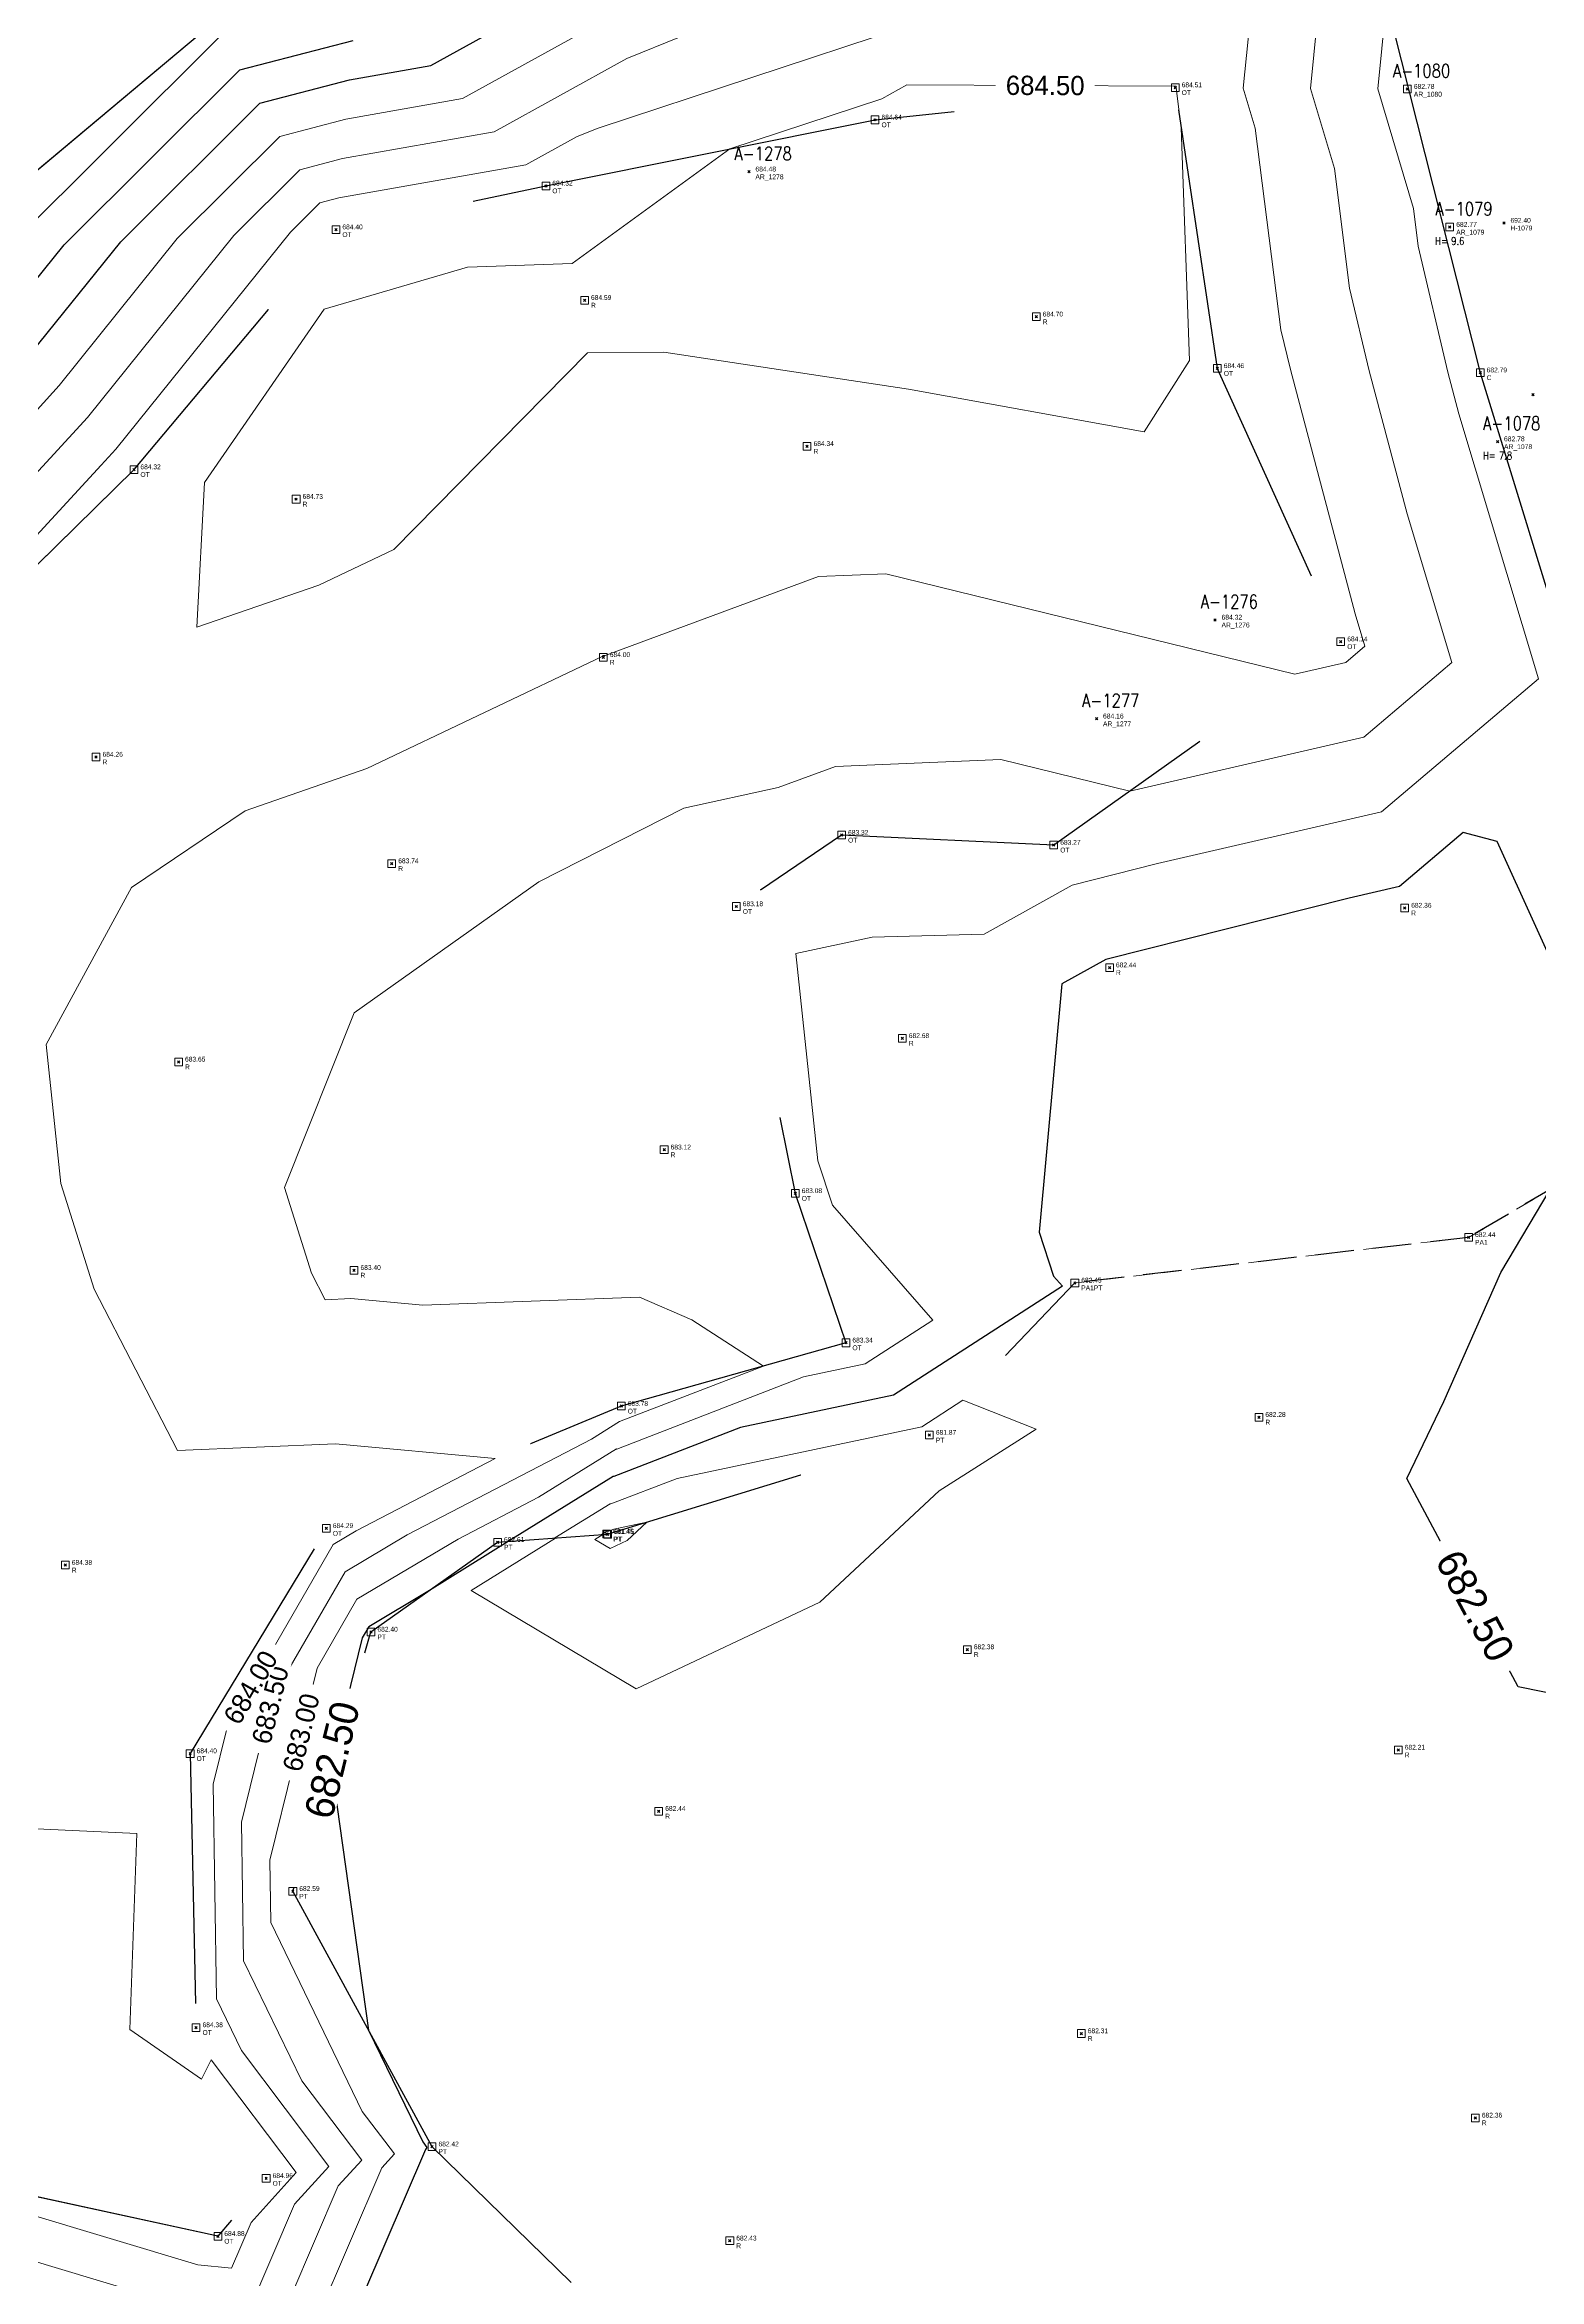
# Model space of a CAD drawing. Extents: x 350769 to 354978, y 6304672 to 6307963.
# Drawn here: x 352642.9 to 352681.7, y 6305841.6 to 6305899.6 of the extents above; entities that cross this region are included whole.
import ezdxf

# ---------------------------------------------------------------- set-up
doc = ezdxf.new("R2010")
doc.units = 0
doc.header["$PDMODE"] = 35
doc.header["$PDSIZE"] = 0.03
for name, pattern in [('CONTINUOS', [0]), ('DASHED', [19.05, 12.7, -6.35]), ('HIDDENX2', [0.75, 0.5, -0.25])]:
    doc.linetypes.add(name, pattern=pattern)
doc.layers.get('Defpoints').update_dxf_attribs({"linetype": 'CONTINUOUS'})
for name, color, linetype in [('02_Geo ext_Acotamiento', 7, 'CONTINUOUS'), ('02_Geo ext_Geometria', 2, 'CONTINUOUS'), ('1-ACOPIO', 252, 'HIDDENX2'), ('1-ARBOL H1', 7, 'CONTINUOUS'), ('1-ARBOL H2', 1, 'CONTINUOUS'), ('1-ARBOL H3', 241, 'CONTINUOUS'), ('1-ARBOL NOMBRE', 3, 'CONTINUOUS'), ('1-ARBOL PTO', 7, 'CONTINUOUS'), ('1-CERCO', 252, 'CERCO_LINE'), ('3-TALUD', 252, 'DASHED'), ('C-TINN', 5, 'CONTINUOUS'), ('C-TOPO-MAJR', 9, 'CONTINUOUS'), ('C-TOPO-MINR', 8, 'CONTINUOUS'), ('V-NODE-TEXT DIC 2012', 31, 'CONTINUOUS')]:
    doc.layers.add(name, color=color, linetype=linetype)
doc.layers.add('0_ASD_TOPOGRAFIA_ELEMENTOS', color=9, linetype='CONTINUOS', lineweight=5, true_color=0xbdbdbd)
doc.styles.add('ROMANS', font='romans.shx', dxfattribs={"width": 0.65})
doc.linetypes.add('CERCO_LINE', pattern='A,0.5,-0.2,[" X ",STANDARD,S=0.1,R=0,X=-0.1,Y=-0.05],-0.25', length=0.95)
doc.dimstyles.new('Principal', dxfattribs={"dimscale": 0, "dimtxt": 2, "dimasz": 2, "dimexe": 1, "dimexo": 1, "dimtad": 1, "dimrnd": 0.05, "dimzin": 1, "dimtxsty": 'ROMANS', "dimcen": 2.5, "dimclrt": 2, "dimaunit": 2, "dimadec": 0, "dimazin": 0, "dimtfac": 1, "dimtmove": 0, "dimatfit": 3, "dimfxl": 1, "dimfxlon": 1, "dimarcsym": 0})

# ---------------------------------------------------------------- blocks, each defined once
blk = doc.blocks.new('*D990')
at = {"layer": '02_Geo ext_Geometria', "color": 0, "lineweight": -2, "transparency": 16777216}
blk.add_line((352576.022, 6306008.91), (352574.44, 6306014.447), dxfattribs=at)
at = {"layer": '02_Geo ext_Geometria', "color": 0, "transparency": 16777216}
blk.add_solid([(352574.6, 6306014.493), (352574.28, 6306014.401), (352574.165, 6306015.409)], dxfattribs=at)
at = {"layer": 'Defpoints', "color": 0, "transparency": 16777216}
for p in [(352574.165, 6306015.409), (352689.665, 6305611.165)]:
    blk.add_point(p, dxfattribs=at)
at = {"layer": '02_Geo ext_Geometria', "color": 2, "transparency": 16777216, "insert": (352576.282, 6306011.306), "char_height": 1, "attachment_point": 5, "rotation": 285.94554, "style": 'ROMANS'}
blk.add_mtext('R420,40', dxfattribs=at)
blk = doc.blocks.new('*D1163')
at = {"layer": '02_Geo ext_Acotamiento', "color": 0, "lineweight": -2, "transparency": 16777216}
blk.add_line((352570.503, 6306007.292), (352568.844, 6306012.806), dxfattribs=at)
at = {"layer": '02_Geo ext_Acotamiento', "color": 0, "transparency": 16777216}
blk.add_solid([(352569.004, 6306012.854), (352568.685, 6306012.758), (352568.556, 6306013.764)], dxfattribs=at)
at = {"layer": 'Defpoints', "color": 0, "transparency": 16777216}
for p in [(352568.556, 6306013.764), (352689.665, 6305611.165)]:
    blk.add_point(p, dxfattribs=at)
at = {"layer": '02_Geo ext_Acotamiento', "color": 2, "transparency": 16777216, "insert": (352570.729, 6306009.69), "char_height": 1, "attachment_point": 5, "rotation": 286.7422, "style": 'ROMANS'}
blk.add_mtext('R420,40', dxfattribs=at)
blk = doc.blocks.new('*D1284')
at = {"layer": '02_Geo ext_Acotamiento', "color": 0, "lineweight": -2, "transparency": 16777216}
blk.add_line((352572.304, 6306010.521), (352570.703, 6306016.052), dxfattribs=at)
at = {"layer": '02_Geo ext_Acotamiento', "color": 0, "transparency": 16777216}
blk.add_solid([(352570.863, 6306016.098), (352570.543, 6306016.005), (352570.425, 6306017.012)], dxfattribs=at)
at = {"layer": 'Defpoints', "color": 0, "transparency": 16777216}
for p in [(352570.425, 6306017.012), (352668.732, 6305677.436)]:
    blk.add_point(p, dxfattribs=at)
at = {"layer": '02_Geo ext_Acotamiento', "color": 2, "transparency": 16777216, "insert": (352572.556, 6306012.917), "char_height": 1, "attachment_point": 5, "rotation": 286.1456, "style": 'ROMANS'}
blk.add_mtext('R353,50', dxfattribs=at)
blk = doc.blocks.new('*D1285')
at = {"layer": '02_Geo ext_Acotamiento', "color": 0, "lineweight": -2, "transparency": 16777216}
blk.add_line((352571.708, 6306017.61), (352570.121, 6306023.145), dxfattribs=at)
at = {"layer": '02_Geo ext_Acotamiento', "color": 0, "transparency": 16777216}
blk.add_solid([(352570.282, 6306023.191), (352569.961, 6306023.099), (352569.846, 6306024.106)], dxfattribs=at)
at = {"layer": 'Defpoints', "color": 0, "transparency": 16777216}
for p in [(352569.846, 6306024.106), (352673.986, 6305660.762)]:
    blk.add_point(p, dxfattribs=at)
at = {"layer": '02_Geo ext_Acotamiento', "color": 2, "transparency": 16777216, "insert": (352571.966, 6306020.005), "char_height": 1, "attachment_point": 5, "rotation": 285.99318, "style": 'ROMANS'}
blk.add_mtext('R377,95', dxfattribs=at)
blk = doc.blocks.new('TOPOGRAFIA')
at = {"layer": '1-ACOPIO', "color": 9, "lineweight": 0, "true_color": 0xbdbdbd, "flags": 128}
for points in [[(390646.8, 6302814.043), (390653.024, 6302814.125), (390661.283, 6302814.556), (390671.119, 6302815.911), (390678.704, 6302817.28), (390688.118, 6302817.667), (390697.609, 6302818.661), (390705.919, 6302820.96), (390713.359, 6302822.501), (390721.44, 6302820.57), (390728.662, 6302824.421), (390729.929, 6302829.771), (390728.651, 6302837.187), (390726.657, 6302845.27), (390726.075, 6302852.546), (390724.525, 6302859.662), (390722.539, 6302867.959), (390722.836, 6302875.609), (390723.234, 6302884.428), (390720.56, 6302888.512), (390715.82, 6302889.033), (390708.794, 6302885.607), (390700.639, 6302881.948), (390694.248, 6302875.532), (390686.179, 6302872.353), (390679.88, 6302868.652)], [(390679.88, 6302868.652), (390669.662, 6302867.471)]]:
    blk.add_lwpolyline(points, dxfattribs=at)
at = {"layer": '1-ARBOL H1', "color": 9, "lineweight": 0, "true_color": 0xbdbdbd}
for p in [(390679.39, 6302894.867), (390680.63, 6302889.302)]:
    blk.add_point(p, dxfattribs=at)
at = {"layer": '1-ARBOL PTO', "color": 9, "lineweight": 0, "true_color": 0xbdbdbd}
for p in [(390678.29, 6302898.448), (390661.207, 6302896.304), (390679.39, 6302894.867), (390680.63, 6302889.302), (390673.301, 6302884.674), (390670.225, 6302882.109)]:
    blk.add_point(p, dxfattribs=at)
at = {"layer": '1-CERCO', "color": 9, "lineweight": 0, "true_color": 0xbdbdbd, "flags": 128}
blk.add_lwpolyline([(390675.467, 6302909.756), (390680.181, 6302891.09), (390682.676, 6302882.959), (390684.716, 6302881.871), (390694.048, 6302885.831), (390707.416, 6302891.982), (390715.813, 6302896.045), (390722.648, 6302899.156), (390726.06, 6302900.082)], dxfattribs=at)
at = {"layer": '3-TALUD', "color": 9, "lineweight": 0, "true_color": 0xbdbdbd, "flags": 128}
for points in [[(390619.019, 6302867.687), (390617.159, 6302872.554), (390621.57, 6302874.987), (390625.696, 6302880.613), (390631.946, 6302884.852), (390636.138, 6302889.8), (390640.205, 6302894.225), (390647.27, 6302900.145), (390651.055, 6302901.045)], [(390627.037, 6302851.143), (390625.754, 6302858.486), (390624.948, 6302862.01), (390626.71, 6302867.759), (390629.08, 6302873.124), (390633.951, 6302876.82), (390639.478, 6302882.903), (390645.251, 6302888.576), (390650.491, 6302894.802), (390655.937, 6302895.937), (390664.479, 6302897.651), (390672.267, 6302898.488), (390673.359, 6302891.201), (390676.563, 6302884.111), (390669.116, 6302878.832), (390663.612, 6302879.09), (390660.879, 6302877.238), (390662.409, 6302869.793)], [(390662.409, 6302869.793), (390663.724, 6302865.916), (390657.894, 6302864.273), (390650.243, 6302861.101), (390646.708, 6302855.258), (390646.862, 6302848.148), (390648.68, 6302844.234), (390647.427, 6302842.732), (390639.972, 6302844.353), (390632.835, 6302846.683), (390627.037, 6302851.143)], [(390625.534, 6302842.289), (390626.847, 6302840.736), (390632.99, 6302839.228), (390637.176, 6302837.967), (390642.76, 6302836.085), (390650.671, 6302835.095), (390657.631, 6302837.756), (390657.157, 6302840.983), (390652.984, 6302845.056), (390649.372, 6302851.684), (390651.4, 6302858.413), (390654.685, 6302860.741), (390657.538, 6302860.949), (390665.889, 6302863.521), (390669.662, 6302867.471)]]:
    blk.add_lwpolyline(points, dxfattribs=at)
at = {"layer": 'C-TINN', "color": 9, "linetype": 'Continuous', "lineweight": 0, "true_color": 0xbdbdbd}
for points, elevation in [([(390672.167, 6302898.388), (390672.167, 6302898.588), (390672.367, 6302898.588), (390672.367, 6302898.388), (390672.167, 6302898.388)], 684.506), ([(390678.19, 6302898.348), (390678.19, 6302898.548), (390678.39, 6302898.548), (390678.39, 6302898.348), (390678.19, 6302898.348)], 682.78), ([(390664.379, 6302897.551), (390664.379, 6302897.751), (390664.579, 6302897.751), (390664.579, 6302897.551), (390664.379, 6302897.551)], 684.645), ([(390655.837, 6302895.837), (390655.837, 6302896.037), (390656.037, 6302896.037), (390656.037, 6302895.837), (390655.837, 6302895.837)], 684.316), ([(390650.391, 6302894.702), (390650.391, 6302894.902), (390650.591, 6302894.902), (390650.591, 6302894.702), (390650.391, 6302894.702)], 684.402), ([(390679.29, 6302894.767), (390679.29, 6302894.967), (390679.49, 6302894.967), (390679.49, 6302894.767), (390679.29, 6302894.767)], 682.77), ([(390656.842, 6302892.87), (390656.842, 6302893.07), (390657.042, 6302893.07), (390657.042, 6302892.87), (390656.842, 6302892.87)], 684.587), ([(390668.562, 6302892.44), (390668.562, 6302892.64), (390668.762, 6302892.64), (390668.762, 6302892.44), (390668.562, 6302892.44)], 684.698), ([(390673.259, 6302891.101), (390673.259, 6302891.301), (390673.459, 6302891.301), (390673.459, 6302891.101), (390673.259, 6302891.101)], 684.464), ([(390680.081, 6302890.99), (390680.081, 6302891.19), (390680.281, 6302891.19), (390680.281, 6302890.99), (390680.081, 6302890.99)], 682.794), ([(390662.615, 6302889.08), (390662.615, 6302889.28), (390662.815, 6302889.28), (390662.815, 6302889.08), (390662.615, 6302889.08)], 684.343), ([(390645.151, 6302888.476), (390645.151, 6302888.676), (390645.351, 6302888.676), (390645.351, 6302888.476), (390645.151, 6302888.476)], 684.32), ([(390649.358, 6302887.708), (390649.358, 6302887.908), (390649.558, 6302887.908), (390649.558, 6302887.708), (390649.358, 6302887.708)], 684.734), ([(390676.463, 6302884.011), (390676.463, 6302884.211), (390676.663, 6302884.211), (390676.663, 6302884.011), (390676.463, 6302884.011)], 684.139), ([(390657.329, 6302883.604), (390657.329, 6302883.804), (390657.529, 6302883.804), (390657.529, 6302883.604), (390657.329, 6302883.604)], 683.997), ([(390644.167, 6302881.018), (390644.167, 6302881.218), (390644.367, 6302881.218), (390644.367, 6302881.018), (390644.167, 6302881.018)], 684.263), ([(390663.512, 6302878.99), (390663.512, 6302879.19), (390663.712, 6302879.19), (390663.712, 6302878.99), (390663.512, 6302878.99)], 683.319), ([(390669.016, 6302878.732), (390669.016, 6302878.932), (390669.216, 6302878.932), (390669.216, 6302878.732), (390669.016, 6302878.732)], 683.27), ([(390651.84, 6302878.252), (390651.84, 6302878.452), (390652.04, 6302878.452), (390652.04, 6302878.252), (390651.84, 6302878.252)], 683.741), ([(390660.779, 6302877.138), (390660.779, 6302877.338), (390660.979, 6302877.338), (390660.979, 6302877.138), (390660.779, 6302877.138)], 683.176), ([(390678.122, 6302877.099), (390678.122, 6302877.299), (390678.322, 6302877.299), (390678.322, 6302877.099), (390678.122, 6302877.099)], 682.355), ([(390670.462, 6302875.551), (390670.462, 6302875.751), (390670.662, 6302875.751), (390670.662, 6302875.551), (390670.462, 6302875.551)], 682.445), ([(390665.088, 6302873.717), (390665.088, 6302873.917), (390665.288, 6302873.917), (390665.288, 6302873.717), (390665.088, 6302873.717)], 682.684), ([(390646.308, 6302873.106), (390646.308, 6302873.306), (390646.508, 6302873.306), (390646.508, 6302873.106), (390646.308, 6302873.106)], 683.649), ([(390658.907, 6302870.825), (390658.907, 6302871.025), (390659.107, 6302871.025), (390659.107, 6302870.825), (390658.907, 6302870.825)], 683.117), ([(390662.309, 6302869.693), (390662.309, 6302869.893), (390662.509, 6302869.893), (390662.509, 6302869.693), (390662.309, 6302869.693)], 683.084), ([(390679.78, 6302868.552), (390679.78, 6302868.752), (390679.98, 6302868.752), (390679.98, 6302868.552), (390679.78, 6302868.552)], 682.441), ([(390650.86, 6302867.7), (390650.86, 6302867.9), (390651.06, 6302867.9), (390651.06, 6302867.7), (390650.86, 6302867.7)], 683.402), ([(390669.562, 6302867.371), (390669.562, 6302867.571), (390669.762, 6302867.571), (390669.762, 6302867.371), (390669.562, 6302867.371)], 682.452), ([(390663.624, 6302865.816), (390663.624, 6302866.016), (390663.824, 6302866.016), (390663.824, 6302865.816), (390663.624, 6302865.816)], 683.336), ([(390657.794, 6302864.173), (390657.794, 6302864.373), (390657.994, 6302864.373), (390657.994, 6302864.173), (390657.794, 6302864.173)], 683.783), ([(390674.338, 6302863.886), (390674.338, 6302864.086), (390674.538, 6302864.086), (390674.538, 6302863.886), (390674.338, 6302863.886)], 682.28), ([(390665.789, 6302863.421), (390665.789, 6302863.621), (390665.989, 6302863.621), (390665.989, 6302863.421), (390665.789, 6302863.421)], 681.866), ([(390650.143, 6302861.001), (390650.143, 6302861.201), (390650.343, 6302861.201), (390650.343, 6302861.001), (390650.143, 6302861.001)], 684.291), ([(390657.414, 6302860.856), (390657.414, 6302861.056), (390657.614, 6302861.056), (390657.614, 6302860.856), (390657.414, 6302860.856)], 681.447), ([(390657.438, 6302860.849), (390657.438, 6302861.049), (390657.638, 6302861.049), (390657.638, 6302860.849), (390657.438, 6302860.849)], 681.449), ([(390654.585, 6302860.641), (390654.585, 6302860.841), (390654.785, 6302860.841), (390654.785, 6302860.641), (390654.585, 6302860.641)], 682.612), ([(390643.369, 6302860.047), (390643.369, 6302860.247), (390643.569, 6302860.247), (390643.569, 6302860.047), (390643.369, 6302860.047)], 684.38), ([(390651.3, 6302858.313), (390651.3, 6302858.513), (390651.5, 6302858.513), (390651.5, 6302858.313), (390651.3, 6302858.313)], 682.404), ([(390666.775, 6302857.857), (390666.775, 6302858.057), (390666.975, 6302858.057), (390666.975, 6302857.857), (390666.775, 6302857.857)], 682.383), ([(390646.608, 6302855.158), (390646.608, 6302855.358), (390646.808, 6302855.358), (390646.808, 6302855.158), (390646.608, 6302855.158)], 684.404), ([(390677.955, 6302855.251), (390677.955, 6302855.451), (390678.155, 6302855.451), (390678.155, 6302855.251), (390677.955, 6302855.251)], 682.206), ([(390658.767, 6302853.662), (390658.767, 6302853.862), (390658.967, 6302853.862), (390658.967, 6302853.662), (390658.767, 6302853.662)], 682.435), ([(390649.272, 6302851.584), (390649.272, 6302851.784), (390649.472, 6302851.784), (390649.472, 6302851.584), (390649.272, 6302851.584)], 682.592), ([(390646.762, 6302848.048), (390646.762, 6302848.248), (390646.962, 6302848.248), (390646.962, 6302848.048), (390646.762, 6302848.048)], 684.375), ([(390669.731, 6302847.893), (390669.731, 6302848.093), (390669.931, 6302848.093), (390669.931, 6302847.893), (390669.731, 6302847.893)], 682.313), ([(390679.956, 6302845.704), (390679.956, 6302845.904), (390680.156, 6302845.904), (390680.156, 6302845.704), (390679.956, 6302845.704)], 682.355), ([(390652.884, 6302844.956), (390652.884, 6302845.156), (390653.084, 6302845.156), (390653.084, 6302844.956), (390652.884, 6302844.956)], 682.423), ([(390648.58, 6302844.134), (390648.58, 6302844.334), (390648.78, 6302844.334), (390648.78, 6302844.134), (390648.58, 6302844.134)], 684.961), ([(390647.327, 6302842.632), (390647.327, 6302842.832), (390647.527, 6302842.832), (390647.527, 6302842.632), (390647.327, 6302842.632)], 684.881), ([(390660.61, 6302842.514), (390660.61, 6302842.714), (390660.81, 6302842.714), (390660.81, 6302842.514), (390660.61, 6302842.514)], 682.433)]:
    blk.add_lwpolyline(points, dxfattribs=dict(at, elevation=elevation))
for p in [(390672.267, 6302898.488, 684.506), (390678.29, 6302898.448, 682.78), (390664.479, 6302897.651, 684.645), (390655.937, 6302895.937, 684.316), (390650.491, 6302894.802, 684.402), (390679.39, 6302894.867, 682.77), (390656.942, 6302892.97, 684.587), (390668.662, 6302892.54, 684.698), (390673.359, 6302891.201, 684.464), (390680.181, 6302891.09, 682.794), (390662.715, 6302889.18, 684.343), (390645.251, 6302888.576, 684.32), (390649.458, 6302887.808, 684.734), (390676.563, 6302884.111, 684.139), (390657.429, 6302883.704, 683.997), (390644.267, 6302881.118, 684.263), (390663.612, 6302879.09, 683.319), (390651.94, 6302878.352, 683.741), (390669.116, 6302878.832, 683.27), (390660.879, 6302877.238, 683.176), (390678.222, 6302877.199, 682.355), (390670.562, 6302875.651, 682.445), (390665.188, 6302873.817, 682.684), (390646.408, 6302873.206, 683.649), (390659.007, 6302870.925, 683.117), (390662.409, 6302869.793, 683.084), (390679.88, 6302868.652, 682.441), (390650.96, 6302867.8, 683.402), (390669.662, 6302867.471, 682.452), (390663.724, 6302865.916, 683.336), (390657.894, 6302864.273, 683.783), (390674.438, 6302863.986, 682.28), (390665.889, 6302863.521, 681.866), (390650.243, 6302861.101, 684.291), (390657.514, 6302860.956, 681.447), (390657.538, 6302860.949, 681.449), (390654.685, 6302860.741, 682.612), (390643.469, 6302860.147, 684.38), (390651.4, 6302858.413, 682.404), (390666.875, 6302857.957, 682.383), (390646.708, 6302855.258, 684.404), (390678.055, 6302855.351, 682.206), (390658.867, 6302853.762, 682.435), (390649.372, 6302851.684, 682.592), (390646.862, 6302848.148, 684.375), (390669.831, 6302847.993, 682.313), (390680.056, 6302845.804, 682.355), (390652.984, 6302845.056, 682.423), (390648.68, 6302844.234, 684.961), (390647.427, 6302842.732, 684.881), (390660.71, 6302842.614, 682.433)]:
    blk.add_point(p, dxfattribs=at)
at = {"layer": 'C-TOPO-MAJR', "color": 9, "linetype": 'Continuous', "lineweight": -3, "true_color": 0xbdbdbd, "elevation": 682.5}
for points in [[(390686.756, 6302855.852), (390681.167, 6302856.992), (390678.277, 6302862.392), (390679.236, 6302864.392), (390680.716, 6302867.742), (390681.992, 6302869.893)], [(390682.626, 6302874.517), (390680.618, 6302878.923), (390679.734, 6302879.155), (390678.087, 6302877.761), (390676.779, 6302877.458), (390670.466, 6302875.863), (390669.325, 6302875.229), (390668.736, 6302868.784), (390669.111, 6302867.647), (390669.34, 6302867.387), (390664.955, 6302864.554), (390660.983, 6302863.715), (390657.698, 6302862.446), (390657.685, 6302862.451), (390654.957, 6302860.762), (390654.96, 6302860.761), (390652.916, 6302859.487), (390651.341, 6302858.55), (390651.175, 6302858.262), (390650.364, 6302854.977), (390651.338, 6302848.076), (390652.743, 6302845.178), (390652.853, 6302845.031), (390652.81, 6302844.983), (390649.626, 6302837.556)], [(390642.567, 6302891.58), (390644.908, 6302894.489), (390648.513, 6302898.083), (390650.842, 6302898.69), (390652.95, 6302899.062), (390660.603, 6302903.292)]]:
    blk.add_lwpolyline(points, dxfattribs=at)
at = {"layer": 'C-TOPO-MINR', "color": 9, "linetype": 'Continuous', "lineweight": -3, "true_color": 0xbdbdbd}
for points, elevation in [([(390632.945, 6302841.395), (390628.871, 6302842.746), (390626.906, 6302843.115), (390625.833, 6302844.052), (390622.878, 6302847.699), (390620.928, 6302851.431), (390620.723, 6302853.322), (390619.257, 6302858.28), (390619.025, 6302859.156), (390620.435, 6302866.332), (390620.837, 6302867.704), (390623.308, 6302872.543), (390624.097, 6302874.36), (390626.926, 6302877.89), (390628.537, 6302879.307), (390632.553, 6302882.422), (390634.556, 6302884.177), (390637.283, 6302887.436), (390639.096, 6302889.403), (390641.83, 6302892.406), (390643.44, 6302894.406), (390647.993, 6302898.946), (390650.935, 6302899.712)], 682), ([(390632.965, 6302840.414), (390628.136, 6302842.016), (390625.807, 6302842.453), (390625.593, 6302842.639), (390622.049, 6302847.013), (390619.71, 6302851.488), (390619.633, 6302852.203), (390617.849, 6302858.236), (390617.766, 6302858.549), (390619.476, 6302867.25), (390619.605, 6302867.692), (390622.595, 6302873.546), (390623.06, 6302874.617), (390626.478, 6302878.883), (390627.502, 6302879.783), (390632.285, 6302883.493), (390633.405, 6302884.474), (390636.769, 6302888.496), (390637.77, 6302889.581), (390641.093, 6302893.231), (390641.972, 6302894.324), (390647.473, 6302899.809)], 681.5)]:
    blk.add_lwpolyline(points, dxfattribs=dict(at, elevation=elevation))
at = {"layer": 'C-TOPO-MINR', "color": 9, "linetype": 'Continuous', "lineweight": 0, "true_color": 0xbdbdbd}
for points, elevation in [([(390681.694, 6302883.144), (390679.627, 6302890.021), (390679.339, 6302891.104), (390678.571, 6302894.369), (390678.446, 6302895.347), (390677.522, 6302898.453), (390678.146, 6302904.744)], 683), ([(390659.318, 6302901.267), (390653.772, 6302898.202), (390650.75, 6302897.668), (390649.033, 6302897.221), (390646.375, 6302894.571), (390643.305, 6302890.755), (390641.749, 6302889.046)], 683), ([(390649.164, 6302838.643), (390651.68, 6302844.51), (390652.006, 6302844.869), (390651.174, 6302845.97), (390648.798, 6302850.875), (390648.772, 6302852.489), (390650.002, 6302857.473), (390651.035, 6302859.262), (390653.658, 6302860.824), (390655.748, 6302861.911), (390657.767, 6302863.161), (390657.775, 6302863.158), (390662.623, 6302865.032), (390664.219, 6302865.369), (390665.981, 6302866.507), (390663.373, 6302869.484), (390662.993, 6302870.638), (390662.42, 6302876.014), (390664.404, 6302876.441), (390667.306, 6302876.521), (390669.589, 6302877.791), (390671.803, 6302878.35), (390677.622, 6302879.698), (390681.694, 6302883.144)], 683), ([(390679.442, 6302883.569), (390678.282, 6302887.427), (390677.297, 6302891.137), (390676.791, 6302893.287), (390676.395, 6302896.39), (390675.778, 6302898.465), (390676.194, 6302902.667)], 683.5), ([(390659.452, 6302899.815), (390658.034, 6302899.242), (390654.595, 6302897.341), (390650.658, 6302896.646), (390649.553, 6302896.358), (390647.843, 6302894.653), (390644.042, 6302889.93), (390643.076, 6302888.868), (390638.823, 6302884.256)], 683.5), ([(390648.702, 6302839.73), (390650.549, 6302844.038), (390651.158, 6302844.707), (390649.606, 6302846.762), (390648.094, 6302849.883), (390648.037, 6302853.475), (390648.829, 6302856.684), (390650.728, 6302859.974), (390652.336, 6302860.931), (390657.118, 6302863.419), (390657.848, 6302863.871), (390657.851, 6302863.87), (390661.585, 6302865.313), (390659.722, 6302866.508), (390658.367, 6302867.1), (390652.744, 6302866.893), (390650.881, 6302867.062), (390650.209, 6302867.033), (390649.855, 6302867.719), (390649.154, 6302869.945), (390650.967, 6302874.476), (390655.753, 6302877.877), (390659.517, 6302879.79), (390661.961, 6302880.322), (390663.453, 6302880.873), (390667.744, 6302881.05), (390671.087, 6302880.229), (390677.157, 6302881.635), (390679.442, 6302883.569)], 683.5), ([(390677.189, 6302883.993), (390676.937, 6302884.832), (390675.254, 6302891.17), (390675.011, 6302892.205), (390674.343, 6302897.433), (390674.033, 6302898.476), (390674.242, 6302900.59)], 684), ([(390665.269, 6302900.062), (390657.298, 6302897.439), (390656.749, 6302897.217), (390655.417, 6302896.481), (390650.565, 6302895.624), (390650.073, 6302895.496), (390649.311, 6302894.736), (390644.779, 6302889.104), (390644.402, 6302888.69), (390639.336, 6302883.196)], 684), ([(390640.521, 6302842.726), (390646.222, 6302841.016)], 684), ([(390648.241, 6302840.817), (390649.419, 6302843.565), (390650.31, 6302844.545), (390648.038, 6302847.554), (390647.39, 6302848.892), (390647.302, 6302854.461), (390647.656, 6302855.895), (390650.421, 6302860.686), (390651.013, 6302861.039), (390654.626, 6302862.918), (390650.478, 6302863.294), (390646.38, 6302863.121), (390644.22, 6302867.308), (390643.355, 6302870.051), (390642.972, 6302873.657), (390645.184, 6302877.729), (390648.133, 6302879.724), (390651.293, 6302880.818), (390657.397, 6302883.721), (390657.427, 6302883.751), (390657.475, 6302883.751), (390663.015, 6302885.8), (390664.761, 6302885.872), (390675.372, 6302883.267), (390676.692, 6302883.572), (390677.189, 6302883.993)], 684), ([(390664.657, 6302898.193), (390660.714, 6302896.896), (390656.619, 6302893.923), (390653.908, 6302893.832), (390650.186, 6302892.738), (390647.08, 6302888.242), (390646.879, 6302884.484), (390650.043, 6302885.58), (390651.989, 6302886.505), (390657.014, 6302891.604), (390659, 6302891.619), (390665.345, 6302890.666), (390671.461, 6302889.554), (390672.636, 6302891.407), (390672.423, 6302897.447), (390672.292, 6302898.475), (390672.288, 6302898.488), (390672.29, 6302898.513), (390672.287, 6302898.521), (390672.278, 6302898.526), (390665.301, 6302898.556), (390664.657, 6302898.193)], 684.5), ([(390640.078, 6302844.038), (390646.906, 6302841.99), (390647.779, 6302841.904), (390648.288, 6302843.092), (390649.462, 6302844.383), (390647.25, 6302847.313), (390647.002, 6302846.81), (390645.147, 6302848.1), (390645.321, 6302853.18), (390640.492, 6302853.405)], 684.5), ([(390666.145, 6302862.079), (390668.656, 6302863.672), (390666.752, 6302864.424), (390665.692, 6302863.739), (390659.344, 6302862.399), (390657.622, 6302861.734), (390657.604, 6302861.741), (390656.171, 6302860.854), (390656.186, 6302860.85), (390653.997, 6302859.486), (390658.281, 6302856.933), (390663.046, 6302859.184), (390666.145, 6302862.079)], 682), ([(390657.607, 6302860.577), (390658.048, 6302860.786), (390658.559, 6302861.264), (390657.705, 6302861.083), (390657.546, 6302861.022), (390657.523, 6302861.031), (390657.385, 6302860.946), (390657.413, 6302860.94), (390657.21, 6302860.814), (390657.607, 6302860.577)], 681.5)]:
    blk.add_lwpolyline(points, dxfattribs=dict(at, elevation=elevation))
at = {"layer": 'V-NODE-TEXT DIC 2012', "color": 9, "lineweight": 0, "true_color": 0xbdbdbd}
for p in [(390672.267, 6302898.488), (390678.29, 6302898.448), (390664.479, 6302897.651), (390661.207, 6302896.304), (390655.937, 6302895.937), (390650.491, 6302894.802), (390679.39, 6302894.867), (390680.798, 6302894.973), (390656.942, 6302892.97), (390668.662, 6302892.54), (390673.359, 6302891.201), (390680.181, 6302891.09), (390681.546, 6302890.517), (390680.63, 6302889.302), (390662.715, 6302889.18), (390645.251, 6302888.576), (390649.458, 6302887.808), (390673.301, 6302884.674), (390676.563, 6302884.111), (390657.429, 6302883.704), (390670.225, 6302882.109), (390644.267, 6302881.118), (390663.612, 6302879.09), (390651.94, 6302878.352), (390669.116, 6302878.832), (390660.879, 6302877.238), (390678.222, 6302877.199), (390670.562, 6302875.651), (390665.188, 6302873.817), (390646.408, 6302873.206), (390659.007, 6302870.925), (390662.409, 6302869.793), (390679.88, 6302868.652), (390650.96, 6302867.8), (390669.662, 6302867.471), (390663.724, 6302865.916), (390657.894, 6302864.273), (390674.438, 6302863.986), (390665.889, 6302863.521), (390650.243, 6302861.101), (390657.514, 6302860.956), (390657.538, 6302860.949), (390654.685, 6302860.741), (390643.469, 6302860.147), (390651.4, 6302858.413), (390666.875, 6302857.957), (390646.708, 6302855.258), (390678.055, 6302855.351), (390658.867, 6302853.762), (390649.372, 6302851.684), (390646.862, 6302848.148), (390669.831, 6302847.993), (390680.056, 6302845.804), (390652.984, 6302845.056), (390648.68, 6302844.234), (390647.427, 6302842.732), (390660.71, 6302842.614)]:
    blk.add_point(p, dxfattribs=at)
at = {"layer": '1-ARBOL H2', "color": 9, "lineweight": 0, "true_color": 0xbdbdbd, "style": 'ROMANS', "width": 0.8}
for p in [(390679.013, 6302894.405), (390680.253, 6302888.84)]:
    blk.add_text('H=', height=0.2, dxfattribs=at).set_placement(p)
at = {"layer": '1-ARBOL H3', "color": 9, "lineweight": 0, "true_color": 0xbdbdbd, "style": 'ROMANS', "width": 0.8}
for s, p in [('9.6', (390679.426, 6302894.405)), ('7.8', (390680.666, 6302888.84))]:
    blk.add_text(s, height=0.2, dxfattribs=at).set_placement(p)
at = {"layer": '1-ARBOL NOMBRE', "color": 9, "lineweight": 0, "true_color": 0xbdbdbd, "style": 'ROMANS', "width": 0.8}
for s, p in [('A-1080', (390677.913, 6302898.748)), ('A-1278', (390660.83, 6302896.604)), ('A-1079', (390679.013, 6302895.167)), ('A-1078', (390680.253, 6302889.602)), ('A-1276', (390672.924, 6302884.974)), ('A-1277', (390669.848, 6302882.409))]:
    blk.add_text(s, height=0.35, dxfattribs=at).set_placement(p)
at = {"layer": 'V-NODE-TEXT DIC 2012', "color": 9, "lineweight": 0, "true_color": 0xbdbdbd}
for s, height, p in [('684.51', 0.125, (390672.434, 6302898.496)), ('682.78', 0.127, (390678.457, 6302898.455)), ('OT', 0.125, (390672.434, 6302898.296)), ('AR_1080', 0.127, (390678.457, 6302898.253)), ('684.64', 0.125, (390664.646, 6302897.659)), ('OT', 0.125, (390664.646, 6302897.459)), ('AR_1278', 0.127, (390661.374, 6302896.109)), ('684.48', 0.127, (390661.374, 6302896.311)), ('684.32', 0.125, (390656.104, 6302895.945)), ('OT', 0.125, (390656.104, 6302895.745)), ('692.40', 0.125, (390680.965, 6302894.981)), ('684.40', 0.125, (390650.658, 6302894.81)), ('OT', 0.125, (390650.658, 6302894.61)), ('AR_1079', 0.127, (390679.557, 6302894.672)), ('682.77', 0.127, (390679.557, 6302894.874)), ('H-1079', 0.125, (390680.965, 6302894.781)), ('684.59', 0.125, (390657.109, 6302892.978)), ('R', 0.125, (390657.109, 6302892.778)), ('684.70', 0.125, (390668.829, 6302892.548)), ('R', 0.125, (390668.829, 6302892.348)), ('684.46', 0.125, (390673.526, 6302891.209)), ('OT', 0.125, (390673.526, 6302891.009)), ('682.79', 0.125, (390680.348, 6302891.098)), ('C', 0.125, (390680.348, 6302890.898)), ('684.34', 0.125, (390662.882, 6302889.188)), ('682.78', 0.127, (390680.797, 6302889.309)), ('684.32', 0.125, (390645.418, 6302888.584)), ('R', 0.125, (390662.882, 6302888.988)), ('AR_1078', 0.127, (390680.797, 6302889.107)), ('OT', 0.125, (390645.418, 6302888.384)), ('684.73', 0.125, (390649.625, 6302887.816)), ('R', 0.125, (390649.625, 6302887.616)), ('684.32', 0.127, (390673.468, 6302884.681)), ('AR_1276', 0.127, (390673.468, 6302884.479)), ('684.14', 0.125, (390676.73, 6302884.119)), ('684.00', 0.125, (390657.596, 6302883.712)), ('R', 0.125, (390657.596, 6302883.512)), ('OT', 0.125, (390676.73, 6302883.919)), ('AR_1277', 0.127, (390670.392, 6302881.914)), ('684.16', 0.127, (390670.392, 6302882.116)), ('684.26', 0.125, (390644.434, 6302881.126)), ('R', 0.125, (390644.434, 6302880.926)), ('683.32', 0.125, (390663.779, 6302879.098)), ('OT', 0.125, (390663.779, 6302878.898)), ('683.27', 0.125, (390669.283, 6302878.84)), ('683.74', 0.125, (390652.107, 6302878.36)), ('R', 0.125, (390652.107, 6302878.16)), ('OT', 0.125, (390669.283, 6302878.64)), ('683.18', 0.125, (390661.046, 6302877.246)), ('OT', 0.125, (390661.046, 6302877.046)), ('682.36', 0.125, (390678.389, 6302877.207)), ('R', 0.125, (390678.389, 6302877.007)), ('682.44', 0.125, (390670.729, 6302875.659)), ('R', 0.125, (390670.729, 6302875.459)), ('682.68', 0.125, (390665.355, 6302873.825)), ('R', 0.125, (390665.355, 6302873.625)), ('683.65', 0.125, (390646.575, 6302873.214)), ('R', 0.125, (390646.575, 6302873.014)), ('683.12', 0.125, (390659.174, 6302870.933)), ('R', 0.125, (390659.174, 6302870.733)), ('683.08', 0.125, (390662.576, 6302869.801)), ('OT', 0.125, (390662.576, 6302869.601)), ('682.44', 0.125, (390680.047, 6302868.66)), ('PA1', 0.125, (390680.047, 6302868.46)), ('683.40', 0.125, (390651.127, 6302867.808)), ('R', 0.125, (390651.127, 6302867.608)), ('682.45', 0.125, (390669.829, 6302867.479)), ('PA1PT', 0.125, (390669.829, 6302867.279)), ('683.34', 0.125, (390663.891, 6302865.924)), ('OT', 0.125, (390663.891, 6302865.724)), ('683.78', 0.125, (390658.061, 6302864.281)), ('OT', 0.125, (390658.061, 6302864.081)), ('682.28', 0.125, (390674.605, 6302863.994)), ('R', 0.125, (390674.605, 6302863.794)), ('681.87', 0.125, (390666.056, 6302863.529)), ('PT', 0.125, (390666.056, 6302863.329)), ('684.29', 0.125, (390650.41, 6302861.109)), ('OT', 0.125, (390650.41, 6302860.909)), ('682.61', 0.125, (390654.852, 6302860.749)), ('681.45', 0.125, (390657.681, 6302860.964)), ('PT', 0.125, (390657.681, 6302860.764)), ('681.45', 0.125, (390657.705, 6302860.957)), ('PT', 0.125, (390657.705, 6302860.757)), ('PT', 0.125, (390654.852, 6302860.549)), ('684.38', 0.125, (390643.636, 6302860.155)), ('R', 0.125, (390643.636, 6302859.955)), ('682.40', 0.125, (390651.567, 6302858.421)), ('PT', 0.125, (390651.567, 6302858.221)), ('682.38', 0.125, (390667.042, 6302857.965)), ('R', 0.125, (390667.042, 6302857.765)), ('684.40', 0.125, (390646.875, 6302855.266)), ('OT', 0.125, (390646.875, 6302855.066)), ('682.21', 0.125, (390678.222, 6302855.359)), ('R', 0.125, (390678.222, 6302855.159)), ('682.44', 0.125, (390659.034, 6302853.77)), ('R', 0.125, (390659.034, 6302853.57)), ('682.59', 0.125, (390649.539, 6302851.692)), ('PT', 0.125, (390649.539, 6302851.492)), ('684.38', 0.125, (390647.029, 6302848.156)), ('682.31', 0.125, (390669.998, 6302848.001)), ('OT', 0.125, (390647.029, 6302847.956)), ('R', 0.125, (390669.998, 6302847.801)), ('682.36', 0.125, (390680.223, 6302845.812)), ('R', 0.125, (390680.223, 6302845.612)), ('682.42', 0.125, (390653.151, 6302845.064)), ('PT', 0.125, (390653.151, 6302844.864)), ('684.96', 0.125, (390648.847, 6302844.242)), ('OT', 0.125, (390648.847, 6302844.042)), ('684.88', 0.125, (390647.594, 6302842.74)), ('OT', 0.125, (390647.594, 6302842.54)), ('682.43', 0.125, (390660.877, 6302842.622)), ('R', 0.125, (390660.877, 6302842.422))]:
    blk.add_text(s, height=height, dxfattribs=at).set_placement(p)
at = {"layer": 'C-TOPO-MAJR', "color": 9, "linetype": 'Continuous', "lineweight": 0, "true_color": 0xbdbdbd, "char_height": 0.75, "width": 3.75143, "attachment_point": 5, "bg_fill": 3, "box_fill_scale": 1.042333, "bg_fill_color": 9, "bg_fill_true_color": 13158600, "bg_fill_transparency": 0}
for insert, rotation in [((390680.045, 6302859.089, 682.5), 298.15558), ((390650.393, 6302855.091, 682.5), 76.14125)]:
    blk.add_mtext('682.50', dxfattribs=dict(at, insert=insert, rotation=rotation))
at = {"layer": 'C-TOPO-MINR', "color": 9, "linetype": 'Continuous', "lineweight": 0, "true_color": 0xbdbdbd, "insert": (390668.893, 6302898.54, 684.5), "char_height": 0.5, "width": 2.50095, "attachment_point": 5, "rotation": 359.7482, "bg_fill": 3, "box_fill_scale": 1.0635, "bg_fill_color": 9, "bg_fill_true_color": 13158600, "bg_fill_transparency": 0}
blk.add_mtext('684.50', dxfattribs=at)
at = {"layer": 'C-TOPO-MINR', "color": 9, "linetype": 'Continuous', "lineweight": 0, "true_color": 0xbdbdbd, "insert": (390649.59, 6302855.805, 683), "char_height": 0.5, "width": 2.50095, "attachment_point": 5, "rotation": 76.14125, "bg_fill": 3, "box_fill_scale": 1.0635, "bg_fill_color": 9, "bg_fill_true_color": 13158600, "bg_fill_transparency": 0}
blk.add_mtext('683.00', dxfattribs=at)
at = {"layer": 'C-TOPO-MINR', "color": 9, "linetype": 'Continuous', "lineweight": 0, "true_color": 0xbdbdbd, "insert": (390648.788, 6302856.519, 683.5), "char_height": 0.5, "width": 2.50095, "attachment_point": 5, "rotation": 76.14125, "bg_fill": 3, "box_fill_scale": 1.0635, "bg_fill_color": 9, "bg_fill_true_color": 13158600, "bg_fill_transparency": 0}
blk.add_mtext('683.50', dxfattribs=at)
at = {"layer": 'C-TOPO-MINR', "color": 9, "linetype": 'Continuous', "lineweight": 0, "true_color": 0xbdbdbd, "insert": (390648.278, 6302856.973, 684), "char_height": 0.5, "width": 2.50095, "attachment_point": 5, "rotation": 60.00484, "bg_fill": 3, "box_fill_scale": 1.0635, "bg_fill_color": 9, "bg_fill_true_color": 13158600, "bg_fill_transparency": 0}
blk.add_mtext('684.00', dxfattribs=at)

msp = doc.modelspace()

# ---------------------------------------------------------------- linework, layer by layer
at = {"layer": '1-ACOPIO', "ltscale": 2, "flags": 128}
for points in [[(352646.8, 6305814.043), (352653.024, 6305814.125), (352661.283, 6305814.556), (352671.119, 6305815.911), (352678.704, 6305817.28), (352688.118, 6305817.667), (352697.609, 6305818.661), (352705.919, 6305820.96), (352713.359, 6305822.501), (352721.44, 6305820.57), (352728.662, 6305824.421), (352729.929, 6305829.771), (352728.651, 6305837.187), (352726.657, 6305845.27), (352726.075, 6305852.546), (352724.525, 6305859.662), (352722.539, 6305867.959), (352722.836, 6305875.609), (352723.234, 6305884.428), (352720.56, 6305888.512), (352715.82, 6305889.033), (352708.794, 6305885.607), (352700.639, 6305881.948), (352694.248, 6305875.532), (352686.179, 6305872.353), (352679.88, 6305868.652)], [(352679.88, 6305868.652), (352669.662, 6305867.471)]]:
    msp.add_lwpolyline(points, dxfattribs=at)
at = {"layer": '1-CERCO', "ltscale": 6, "flags": 128}
msp.add_lwpolyline([(352675.467, 6305909.756), (352680.181, 6305891.09), (352682.676, 6305882.959), (352684.716, 6305881.871), (352694.048, 6305885.831), (352707.416, 6305891.982), (352715.813, 6305896.045), (352722.648, 6305899.156), (352726.06, 6305900.082)], dxfattribs=at)
at = {"layer": '3-TALUD', "flags": 128}
for points in [[(352619.019, 6305867.687), (352617.159, 6305872.554), (352621.57, 6305874.987), (352625.696, 6305880.613), (352631.946, 6305884.852), (352636.138, 6305889.8), (352640.205, 6305894.225), (352647.27, 6305900.145), (352651.055, 6305901.045)], [(352627.037, 6305851.143), (352625.754, 6305858.486), (352624.948, 6305862.01), (352626.71, 6305867.759), (352629.08, 6305873.124), (352633.951, 6305876.82), (352639.478, 6305882.903), (352645.251, 6305888.576), (352650.491, 6305894.802), (352655.937, 6305895.937), (352664.479, 6305897.651), (352672.267, 6305898.488), (352673.359, 6305891.201), (352676.563, 6305884.111), (352669.116, 6305878.832), (352663.612, 6305879.09), (352660.879, 6305877.238), (352662.409, 6305869.793)], [(352662.409, 6305869.793), (352663.724, 6305865.916), (352657.894, 6305864.273), (352650.243, 6305861.101), (352646.708, 6305855.258), (352646.862, 6305848.148), (352648.68, 6305844.234), (352647.427, 6305842.732), (352639.972, 6305844.353), (352632.835, 6305846.683), (352627.037, 6305851.143)], [(352625.534, 6305842.289), (352626.847, 6305840.736), (352632.99, 6305839.228), (352637.176, 6305837.967), (352642.76, 6305836.085), (352650.671, 6305835.095), (352657.631, 6305837.756), (352657.157, 6305840.983), (352652.984, 6305845.056), (352649.372, 6305851.684), (352651.4, 6305858.413), (352654.685, 6305860.741), (352657.538, 6305860.949), (352665.889, 6305863.521), (352669.662, 6305867.471)]]:
    msp.add_lwpolyline(points, dxfattribs=at)

# ---------------------------------------------------------------- dimensions: what is measured, and where the dimension line sits
at = {"layer": '02_Geo ext_Acotamiento'}
for center, mpoint, override, picture, middle in [((352673.986, 6305660.762), (352569.846, 6306024.106), {"dimscale": 0, "dimfxl": 0.22}, '*D1285', (352571.093, 6306019.755)), ((352668.732, 6305677.436), (352570.425, 6306017.012), {"dimscale": 0, "dimfxl": 0.22}, '*D1284', (352571.684, 6306012.664)), ((352689.665, 6305611.165), (352568.556, 6306013.764), {"dimscale": 0, "dimaunit": 0, "dimfxl": 0.22, "dimarcsym": 1}, '*D1163', (352569.86, 6306009.429))]:
    dim = msp.add_radius_dim(center=center, mpoint=mpoint, dimstyle='Principal', override=override, dxfattribs=at)
    dim.commit()
    dim.dimension.update_dxf_attribs({"geometry": picture, "text_midpoint": middle, "dimtype": 164})
at = {"layer": '02_Geo ext_Geometria'}
dim = msp.add_radius_dim(center=(352689.665, 6305611.165), mpoint=(352574.165, 6306015.409), dimstyle='Principal', override={"dimscale": 0, "dimaunit": 0, "dimfxl": 0.22, "dimarcsym": 1}, dxfattribs=at)
dim.commit()
dim.dimension.update_dxf_attribs({"geometry": '*D990', "text_midpoint": (352575.409, 6306011.056), "dimtype": 164})

# ---------------------------------------------------------------- next in the draw order: block references
at = {"layer": '0_ASD_TOPOGRAFIA_ELEMENTOS', "color": 30, "true_color": 0xf26507}
msp.add_blockref('TOPOGRAFIA', (-38000, 3000), dxfattribs=at)

doc.saveas('drawing.dxf')
